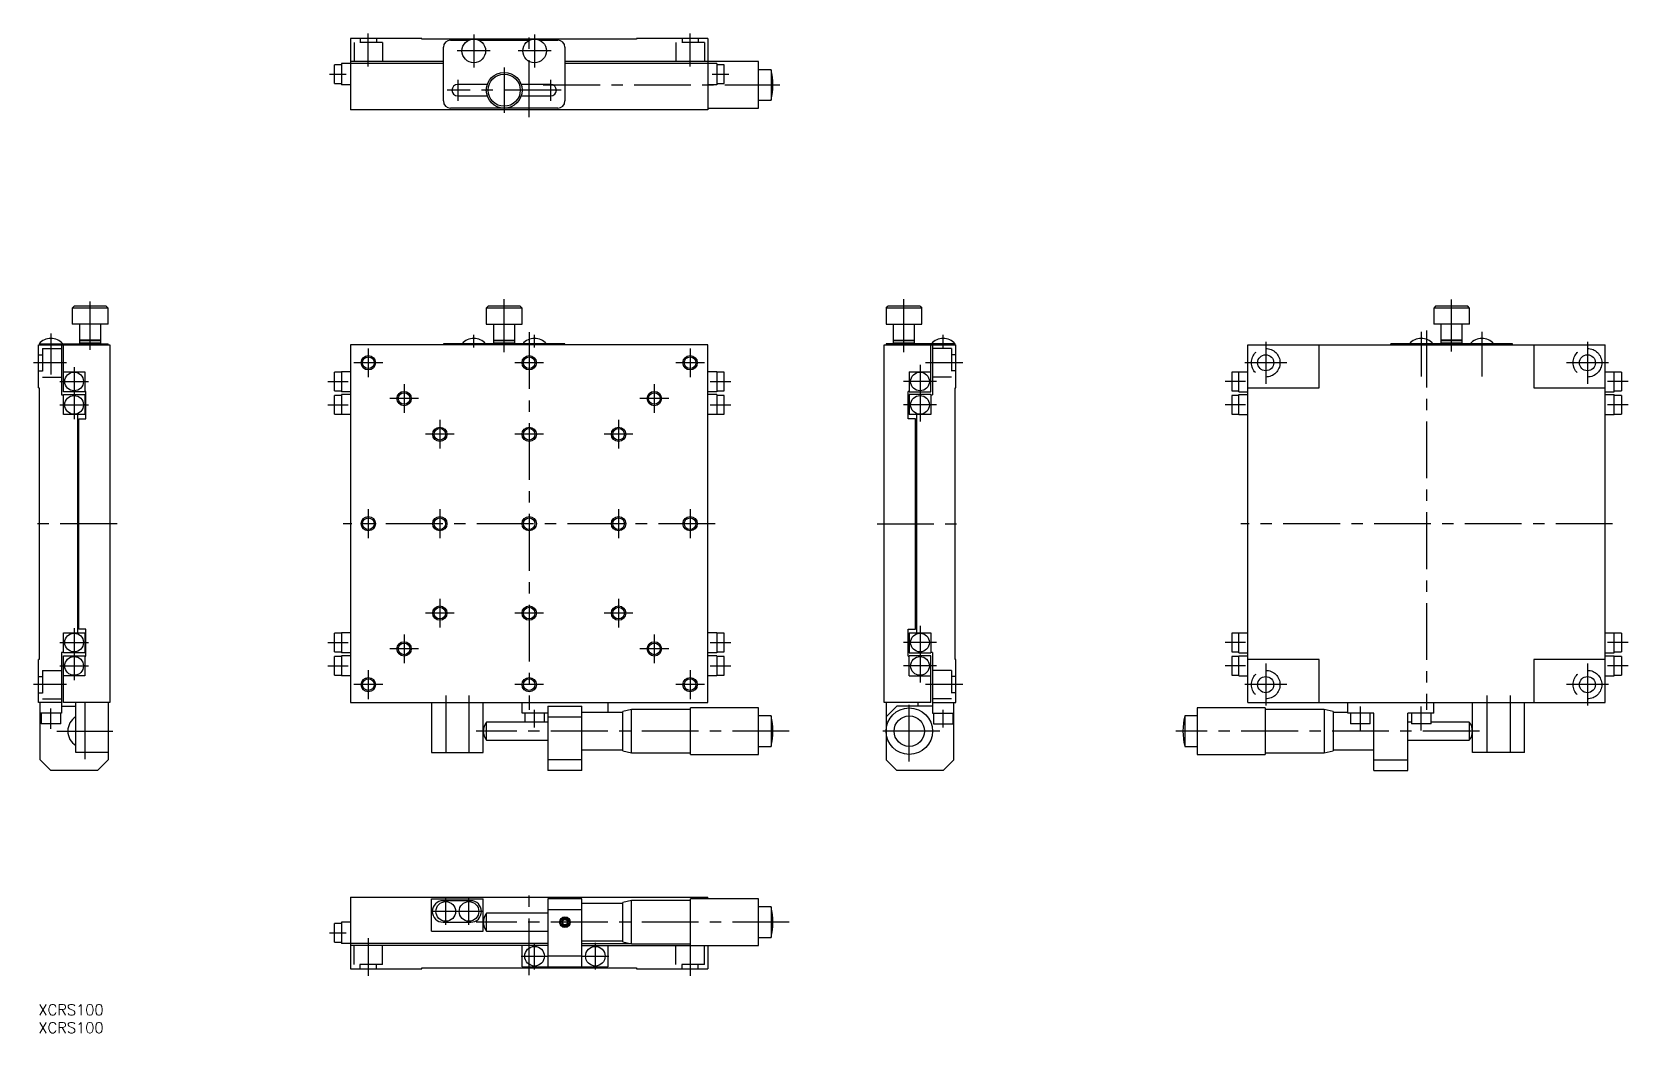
# Model space of a CAD drawing. Extents: x -2 to 445, y -8 to 272.
import ezdxf

# ---------------------------------------------------------------- set-up
doc = ezdxf.new("R2010")
doc.units = 0
doc.header["$LTSCALE"] = 0.5
doc.linetypes.add('CENTER', pattern=[50.8, 31.75, -6.35, 6.35, -6.35])
doc.linetypes.add('DASHED', pattern=[19.05, 12.7, -6.35])
for name, color, linetype in [('MSM_CENTER', 1, 'CENTER'), ('MSM_CONTINUOUS', 7, 'CONTINUOUS'), ('MSM_DASHED', 4, 'DASHED'), ('MSM_NARROW', 5, 'CONTINUOUS'), ('MSM_PART_NUMBER', 7, 'CONTINUOUS')]:
    doc.layers.add(name, color=color, linetype=linetype)
doc.styles.get("Standard").update_dxf_attribs({"font": 'txt.shx', "height": 3, "bigfont": 'bigfont.shx'})

# ---------------------------------------------------------------- blocks, each defined once
blk = doc.blocks.new('*U2')
at = {"layer": 'MSM_PART_NUMBER'}
blk.add_text('XCRS100', height=3, dxfattribs=at).set_placement((0, -3))
blk = doc.blocks.new('*U3')
at = {"layer": 'MSM_PART_NUMBER'}
blk.add_text('XCRS100', height=3, dxfattribs=at).set_placement((0, -8))

msp = doc.modelspace()

# ---------------------------------------------------------------- linework, layer by layer
at = {"layer": 'MSM_CENTER'}
for p, q in [((92.3, 262.3), (92.3, 271.44)), ((121.8, 271.24), (121.8, 262)), ((137.3, 248.12), (137.3, 271.92)), ((138.8, 271.24), (138.8, 262)), ((182.3, 262.3), (182.3, 271.44)), ((126.42, 266.62), (117.18, 266.62)), ((143.42, 266.62), (134.18, 266.62)), ((81.48, 260.12), (86.12, 260.12)), ((130.3, 261.94), (130.3, 249.3)), ((188.48, 260.12), (193.12, 260.12)), ((146.22, 255.62), (114.38, 255.62)), ((117.3, 258.54), (117.3, 252.7)), ((141.23, 257.12), (207.45, 257.12)), ((143.3, 258.54), (143.3, 252.7)), ((14.5, 183.06), (14.5, 196.59)), ((130.3, 182.42), (130.3, 197.22)), ((242.12, 182.42), (242.12, 197.22)), ((395.31, 182.56), (395.31, 197.09)), ((3.5, 187.59), (3.5, 176.1)), ((137.3, 187.96), (137.3, 82.42)), ((386.81, 188.09), (386.81, 175.6)), ((388.31, 188.42), (388.31, 82.42)), ((403.81, 188.09), (403.81, 175.6)), ((92.3, 183.45), (92.3, 175.4)), ((121.8, 183.72), (121.8, 187.23)), ((138.8, 183.72), (138.8, 187.23)), ((182.3, 183.45), (182.3, 175.4)), ((253.12, 183.72), (253.12, 187.23)), ((343.31, 185.29), (343.31, 173.56)), ((433.31, 185.29), (433.31, 173.56)), ((7.87, 179.42), (-1.37, 179.42)), ((96.32, 179.42), (88.27, 179.42)), ((141.32, 179.42), (133.27, 179.42)), ((186.32, 179.42), (178.27, 179.42)), ((246.62, 178.82), (246.62, 163.03)), ((258.62, 179.42), (248.12, 179.42)), ((349.18, 179.42), (337.44, 179.42)), ((439.18, 179.42), (427.44, 179.42)), ((6.01, 174.19), (13.99, 174.19)), ((10, 178.19), (10, 163.66)), ((80.93, 174.19), (86.66, 174.19)), ((187.93, 174.19), (193.66, 174.19)), ((251.24, 174.19), (241.99, 174.19)), ((337.68, 174.19), (331.94, 174.19)), ((444.68, 174.19), (438.94, 174.19)), ((102.3, 173.45), (102.3, 165.4)), ((172.3, 173.45), (172.3, 165.4)), ((6.01, 167.65), (13.99, 167.65)), ((80.93, 167.65), (86.66, 167.65)), ((106.32, 169.42), (98.27, 169.42)), ((176.32, 169.42), (168.27, 169.42)), ((187.93, 167.65), (193.66, 167.65)), ((251.24, 167.65), (241.99, 167.65)), ((337.68, 167.65), (331.94, 167.65)), ((444.68, 167.65), (438.94, 167.65)), ((112.3, 163.45), (112.3, 155.4)), ((162.3, 163.45), (162.3, 155.4)), ((116.32, 159.42), (108.27, 159.42)), ((141.32, 159.42), (133.27, 159.42)), ((166.32, 159.42), (158.27, 159.42)), ((92.3, 138.45), (92.3, 130.4)), ((112.3, 138.45), (112.3, 130.4)), ((162.3, 138.45), (162.3, 130.4)), ((182.3, 138.45), (182.3, 130.4)), ((22, 134.42), (-1.8, 134.42)), ((189.3, 134.42), (85.3, 134.42)), ((234.62, 134.42), (258.42, 134.42)), ((440.31, 134.42), (336.31, 134.42)), ((112.3, 113.45), (112.3, 105.4)), ((162.3, 113.45), (162.3, 105.4)), ((116.32, 109.42), (108.27, 109.42)), ((141.32, 109.42), (133.27, 109.42)), ((166.32, 109.42), (158.27, 109.42)), ((10, 105.19), (10, 90.66)), ((102.3, 103.45), (102.3, 95.4)), ((172.3, 103.45), (172.3, 95.4)), ((246.62, 105.82), (246.62, 90.03)), ((6.01, 101.19), (13.99, 101.19)), ((80.93, 101.19), (86.66, 101.19)), ((106.32, 99.42), (98.27, 99.42)), ((176.32, 99.42), (168.27, 99.42)), ((187.93, 101.19), (193.66, 101.19)), ((251.24, 101.19), (241.99, 101.19)), ((337.68, 101.19), (331.94, 101.19)), ((444.68, 101.19), (438.94, 101.19)), ((6.01, 94.65), (13.99, 94.65)), ((80.93, 94.65), (86.66, 94.65)), ((187.93, 94.65), (193.66, 94.65)), ((251.24, 94.65), (241.99, 94.65)), ((337.68, 94.65), (331.94, 94.65)), ((343.31, 95.29), (343.31, 83.56)), ((433.31, 95.29), (433.31, 83.56)), ((444.68, 94.65), (438.94, 94.65)), ((7.87, 89.42), (-1.37, 89.42)), ((96.32, 89.42), (88.27, 89.42)), ((92.3, 93.45), (92.3, 85.4)), ((141.32, 89.42), (133.27, 89.42)), ((186.32, 89.42), (178.27, 89.42)), ((182.3, 93.45), (182.3, 85.4)), ((258.62, 89.42), (248.12, 89.42)), ((349.18, 89.42), (337.44, 89.42)), ((439.18, 89.42), (427.44, 89.42)), ((113.95, 86.42), (113.95, 68.42)), ((120.45, 86.42), (120.45, 68.42)), ((243.62, 67.92), (243.62, 84.92)), ((405.16, 86.42), (405.16, 68.42)), ((411.66, 86.42), (411.66, 68.42)), ((3.5, 77.06), (3.5, 82.79)), ((13, 84.29), (13, 68.56)), ((138.8, 77.42), (138.8, 82.42)), ((253.12, 77.42), (253.12, 82.42)), ((369.81, 76.56), (369.81, 83.29)), ((386.81, 76.56), (386.81, 83.29)), ((5.13, 76.42), (20.87, 76.42)), ((210.05, 76.42), (122.45, 76.42)), ((252.12, 76.42), (235.12, 76.42)), ((403.16, 76.42), (318.16, 76.42)), ((137.3, 8.2), (137.3, 32)), ((113.95, 22.25), (113.95, 29.75)), ((120.45, 22.25), (120.45, 29.75)), ((124.45, 26), (109.95, 26)), ((210.05, 23), (122.45, 23)), ((81.48, 20), (86.12, 20)), ((92.3, 18.5), (92.3, 8)), ((182.3, 18.5), (182.3, 8)), ((135.05, 13.5), (142.55, 13.5)), ((138.8, 9.75), (138.8, 17.25)), ((152.05, 13.5), (159.55, 13.5)), ((155.8, 9.75), (155.8, 17.25))]:
    msp.add_line(p, q, dxfattribs=at)
at = {"layer": 'MSM_CONTINUOUS'}
for p, q in [((107.3, 270.12), (87.3, 270.12)), ((87.3, 270.12), (87.3, 250.12)), ((107.3, 269.92), (107.3, 270.12)), ((167.3, 269.92), (107.3, 269.92)), ((115.3, 269.62), (120.42, 269.62)), ((123.17, 269.62), (137.42, 269.62)), ((140.17, 269.62), (145.3, 269.62)), ((187.3, 270.12), (167.3, 270.12)), ((167.3, 270.12), (167.3, 269.92)), ((187.3, 270.12), (187.3, 250.12)), ((113.3, 263.62), (87.3, 263.62)), ((113.3, 252.62), (113.3, 267.62)), ((147.3, 267.62), (147.3, 252.62)), ((201.45, 263.62), (147.3, 263.62)), ((201.45, 250.62), (201.45, 263.62)), ((84.8, 262.74), (82.8, 262.74)), ((82.8, 257.49), (82.8, 262.74)), ((113.3, 263.12), (84.8, 263.12)), ((84.8, 263.12), (84.8, 257.12)), ((189.8, 263.12), (147.3, 263.12)), ((189.8, 263.12), (189.8, 257.12)), ((191.8, 262.74), (189.8, 262.74)), ((191.8, 257.49), (191.8, 262.74)), ((204.95, 261.37), (201.45, 261.37)), ((204.95, 261.37), (204.95, 252.87)), ((82.8, 257.49), (84.8, 257.49)), ((87.3, 257.12), (84.8, 257.12)), ((125.56, 257.22), (117.3, 257.22)), ((143.3, 257.22), (135.03, 257.22)), ((189.8, 257.12), (187.3, 257.12)), ((189.8, 257.49), (191.8, 257.49)), ((187.3, 250.12), (87.3, 250.12)), ((145.3, 250.62), (115.3, 250.62)), ((117.3, 254.02), (125.56, 254.02)), ((135.03, 254.02), (143.3, 254.02)), ((187.3, 250.62), (201.45, 250.62)), ((201.45, 252.87), (204.95, 252.87)), ((10, 195.22), (9.5, 194.72)), ((9.5, 194.72), (9.5, 190.22)), ((19.5, 194.72), (9.5, 194.72)), ((19, 195.22), (10, 195.22)), ((19.5, 194.72), (19, 195.22)), ((19.5, 190.22), (19.5, 194.72)), ((125.3, 194.72), (125.8, 195.22)), ((125.3, 194.72), (125.3, 190.22)), ((135.3, 194.72), (125.3, 194.72)), ((134.8, 195.22), (125.8, 195.22)), ((134.8, 195.22), (135.3, 194.72)), ((135.3, 190.22), (135.3, 194.72)), ((237.12, 194.72), (237.62, 195.22)), ((237.12, 194.72), (237.12, 190.22)), ((247.12, 194.72), (237.12, 194.72)), ((246.62, 195.22), (237.62, 195.22)), ((246.62, 195.22), (247.12, 194.72)), ((247.12, 190.22), (247.12, 194.72)), ((390.81, 195.22), (390.31, 194.72)), ((390.31, 194.72), (390.31, 190.22)), ((400.31, 194.72), (390.31, 194.72)), ((399.81, 195.22), (390.81, 195.22)), ((400.31, 194.72), (399.81, 195.22)), ((400.31, 190.22), (400.31, 194.72)), ((19.5, 190.22), (9.5, 190.22)), ((11.5, 190.22), (11.5, 185.72)), ((17.5, 185.72), (17.5, 190.22)), ((125.3, 190.22), (135.3, 190.22)), ((127.3, 190.22), (127.3, 185.72)), ((133.3, 185.72), (133.3, 190.22)), ((237.12, 190.22), (247.12, 190.22)), ((239.12, 190.22), (239.12, 185.72)), ((245.12, 185.72), (245.12, 190.22)), ((400.31, 190.22), (390.31, 190.22)), ((392.31, 190.22), (392.31, 185.72)), ((398.31, 185.72), (398.31, 190.22)), ((0, 172.42), (0, 184.42)), ((0, 184.42), (20, 184.42)), ((0.2, 184.72), (19.5, 184.72)), ((0.5, 184.42), (0.5, 184.72)), ((6.5, 184.42), (6.5, 170.42)), ((7, 171.32), (7, 184.42)), ((11.7, 185.72), (11.5, 185.52)), ((17.5, 185.72), (11.5, 185.72)), ((11.5, 185.52), (11.5, 184.92)), ((17.5, 185.52), (11.5, 185.52)), ((11.5, 184.92), (11.7, 184.72)), ((17.5, 184.92), (11.5, 184.92)), ((17.5, 185.52), (17.3, 185.72)), ((17.3, 184.72), (17.5, 184.92)), ((17.5, 184.92), (17.5, 185.52)), ((19.5, 184.42), (19.5, 184.72)), ((20, 184.42), (20, 84.42)), ((187.3, 184.42), (87.3, 184.42)), ((87.3, 184.42), (87.3, 84.42)), ((113.3, 184.72), (113.3, 184.42)), ((147.3, 184.72), (113.3, 184.72)), ((127.5, 185.72), (127.3, 185.52)), ((127.3, 185.72), (133.3, 185.72)), ((127.3, 185.52), (127.3, 184.92)), ((133.3, 185.52), (127.3, 185.52)), ((127.3, 184.92), (127.5, 184.72)), ((133.3, 184.92), (127.3, 184.92)), ((133.3, 185.52), (133.1, 185.72)), ((133.1, 184.72), (133.3, 184.92)), ((133.3, 184.92), (133.3, 185.52)), ((147.3, 184.42), (147.3, 184.72)), ((187.3, 84.42), (187.3, 184.42)), ((236.62, 84.42), (236.62, 184.42)), ((236.62, 184.42), (256.62, 184.42)), ((237.12, 184.72), (237.12, 184.42)), ((256.42, 184.72), (237.12, 184.72)), ((239.32, 185.72), (239.12, 185.52)), ((239.12, 185.72), (245.12, 185.72)), ((239.12, 185.52), (239.12, 184.92)), ((245.12, 185.52), (239.12, 185.52)), ((239.12, 184.92), (239.32, 184.72)), ((245.12, 184.92), (239.12, 184.92)), ((245.12, 185.52), (244.92, 185.72)), ((244.92, 184.72), (245.12, 184.92)), ((245.12, 184.92), (245.12, 185.52)), ((249.62, 171.32), (249.62, 184.42)), ((250.12, 184.42), (250.12, 170.42)), ((256.12, 184.42), (256.12, 184.72)), ((256.62, 172.42), (256.62, 184.42)), ((338.31, 184.42), (438.31, 184.42)), ((338.31, 84.42), (338.31, 184.42)), ((358.31, 172.42), (358.31, 184.42)), ((378.31, 184.42), (378.31, 184.72)), ((412.31, 184.72), (378.31, 184.72)), ((392.51, 185.72), (392.31, 185.52)), ((398.31, 185.72), (392.31, 185.72)), ((392.31, 185.52), (392.31, 184.92)), ((398.31, 185.52), (392.31, 185.52)), ((392.31, 184.92), (392.51, 184.72)), ((398.31, 184.92), (392.31, 184.92)), ((398.31, 185.52), (398.11, 185.72)), ((398.11, 184.72), (398.31, 184.92)), ((398.31, 184.92), (398.31, 185.52)), ((412.31, 184.42), (412.31, 184.72)), ((418.31, 184.42), (418.31, 172.42)), ((438.31, 84.42), (438.31, 184.42)), ((7, 176.92), (13, 176.92)), ((13, 176.92), (13, 171.32)), ((84.8, 176.82), (82.8, 176.82)), ((82.8, 171.57), (82.8, 176.82)), ((84.8, 176.92), (84.8, 171.32)), ((87.3, 176.92), (84.8, 176.92)), ((189.8, 176.92), (187.3, 176.92)), ((189.8, 176.92), (189.8, 171.32)), ((191.8, 176.82), (189.8, 176.82)), ((191.8, 171.57), (191.8, 176.82)), ((243.62, 176.92), (249.62, 176.92)), ((243.62, 176.92), (243.62, 171.32)), ((335.81, 176.82), (333.81, 176.82)), ((333.81, 176.82), (333.81, 171.57)), ((335.81, 171.32), (335.81, 176.92)), ((335.81, 176.92), (338.31, 176.92)), ((438.31, 176.92), (440.81, 176.92)), ((440.81, 171.32), (440.81, 176.92)), ((442.81, 176.82), (440.81, 176.82)), ((442.81, 176.82), (442.81, 171.57)), ((0, 172.42), (0.2, 172.42)), ((0.2, 172.42), (0.2, 96.42)), ((6.5, 170.42), (7, 170.42)), ((13, 171.32), (7, 171.32)), ((7, 170.52), (13, 170.52)), ((7, 164.92), (7, 170.52)), ((13.3, 171.42), (13, 171.42)), ((13, 170.52), (13, 164.92)), ((13.3, 163.72), (13.3, 171.42)), ((82.8, 171.57), (84.8, 171.57)), ((84.8, 170.28), (82.8, 170.28)), ((82.8, 165.03), (82.8, 170.28)), ((87.3, 171.32), (84.8, 171.32)), ((84.8, 170.52), (84.8, 164.92)), ((87.3, 170.52), (84.8, 170.52)), ((189.8, 171.32), (187.3, 171.32)), ((189.8, 170.52), (187.3, 170.52)), ((189.8, 171.57), (191.8, 171.57)), ((189.8, 170.52), (189.8, 164.92)), ((191.8, 170.28), (189.8, 170.28)), ((191.8, 165.03), (191.8, 170.28)), ((243.62, 171.42), (243.32, 171.42)), ((243.32, 163.72), (243.32, 171.42)), ((243.62, 171.32), (249.62, 171.32)), ((243.62, 170.52), (243.62, 164.92)), ((249.62, 170.52), (243.62, 170.52)), ((249.62, 170.52), (249.62, 164.92)), ((249.62, 170.42), (250.12, 170.42)), ((256.42, 172.42), (256.62, 172.42)), ((256.42, 96.42), (256.42, 172.42)), ((333.81, 171.57), (335.81, 171.57)), ((335.81, 170.28), (333.81, 170.28)), ((333.81, 170.28), (333.81, 165.03)), ((335.81, 171.32), (338.31, 171.32)), ((335.81, 164.92), (335.81, 170.52)), ((335.81, 170.52), (338.31, 170.52)), ((338.31, 172.42), (358.31, 172.42)), ((418.31, 172.42), (438.31, 172.42)), ((438.31, 171.32), (440.81, 171.32)), ((438.31, 170.52), (440.81, 170.52)), ((440.81, 171.57), (442.81, 171.57)), ((440.81, 164.92), (440.81, 170.52)), ((442.81, 170.28), (440.81, 170.28)), ((442.81, 170.28), (442.81, 165.03)), ((13, 164.92), (7, 164.92)), ((11, 103.92), (11, 164.92)), ((11.3, 163.72), (13.3, 163.72)), ((11.3, 104.92), (11.3, 163.72)), ((82.8, 165.03), (84.8, 165.03)), ((87.3, 164.92), (84.8, 164.92)), ((189.8, 164.92), (187.3, 164.92)), ((189.8, 165.03), (191.8, 165.03)), ((245.32, 163.72), (243.32, 163.72)), ((249.62, 164.92), (243.62, 164.92)), ((245.32, 104.92), (245.32, 163.72)), ((245.62, 164.92), (245.62, 103.92)), ((333.81, 165.03), (335.81, 165.03)), ((335.81, 164.92), (338.31, 164.92)), ((438.31, 164.92), (440.81, 164.92)), ((440.81, 165.03), (442.81, 165.03)), ((7, 103.92), (13, 103.92)), ((7, 98.32), (7, 103.92)), ((13.3, 104.92), (11.3, 104.92)), ((13, 103.92), (13, 98.32)), ((13.3, 97.42), (13.3, 104.92)), ((84.8, 103.82), (82.8, 103.82)), ((82.8, 98.57), (82.8, 103.82)), ((84.8, 103.92), (84.8, 98.32)), ((87.3, 103.92), (84.8, 103.92)), ((189.8, 103.92), (187.3, 103.92)), ((189.8, 103.92), (189.8, 98.32)), ((191.8, 103.82), (189.8, 103.82)), ((191.8, 98.57), (191.8, 103.82)), ((243.32, 104.92), (245.32, 104.92)), ((243.32, 97.42), (243.32, 104.92)), ((243.62, 103.92), (243.62, 98.32)), ((243.62, 103.92), (249.62, 103.92)), ((249.62, 103.92), (249.62, 98.32)), ((335.81, 103.82), (333.81, 103.82)), ((333.81, 103.82), (333.81, 98.57)), ((335.81, 98.32), (335.81, 103.92)), ((335.81, 103.92), (338.31, 103.92)), ((438.31, 103.92), (440.81, 103.92)), ((440.81, 98.32), (440.81, 103.92)), ((442.81, 103.82), (440.81, 103.82)), ((442.81, 103.82), (442.81, 98.57)), ((7, 98.42), (6.5, 98.42)), ((6.5, 98.42), (6.5, 81.42)), ((13, 98.32), (7, 98.32)), ((82.8, 98.57), (84.8, 98.57)), ((87.3, 98.32), (84.8, 98.32)), ((189.8, 98.32), (187.3, 98.32)), ((189.8, 98.57), (191.8, 98.57)), ((243.62, 98.32), (249.62, 98.32)), ((250.12, 98.42), (249.62, 98.42)), ((250.12, 98.42), (250.12, 81.42)), ((333.81, 98.57), (335.81, 98.57)), ((335.81, 98.32), (338.31, 98.32)), ((438.31, 98.32), (440.81, 98.32)), ((440.81, 98.57), (442.81, 98.57)), ((0, 84.42), (0, 96.42)), ((0.2, 96.42), (0, 96.42)), ((7, 84.42), (7, 97.52)), ((7, 97.52), (13, 97.52)), ((13, 97.52), (13, 91.92)), ((13, 97.42), (13.3, 97.42)), ((84.8, 97.28), (82.8, 97.28)), ((82.8, 92.03), (82.8, 97.28)), ((84.8, 97.52), (84.8, 91.92)), ((87.3, 97.52), (84.8, 97.52)), ((189.8, 97.52), (187.3, 97.52)), ((189.8, 97.52), (189.8, 91.92)), ((191.8, 97.28), (189.8, 97.28)), ((191.8, 92.03), (191.8, 97.28)), ((243.32, 97.42), (243.62, 97.42)), ((243.62, 91.92), (243.62, 97.52)), ((249.62, 97.52), (243.62, 97.52)), ((249.62, 84.42), (249.62, 97.52)), ((256.62, 96.42), (256.42, 96.42)), ((256.62, 84.42), (256.62, 96.42)), ((335.81, 97.28), (333.81, 97.28)), ((333.81, 97.28), (333.81, 92.03)), ((335.81, 91.92), (335.81, 97.52)), ((335.81, 97.52), (338.31, 97.52)), ((358.31, 96.42), (338.31, 96.42)), ((358.31, 84.42), (358.31, 96.42)), ((438.31, 96.42), (418.31, 96.42)), ((418.31, 96.42), (418.31, 84.42)), ((438.31, 97.52), (440.81, 97.52)), ((440.81, 91.92), (440.81, 97.52)), ((442.81, 97.28), (440.81, 97.28)), ((442.81, 97.28), (442.81, 92.03)), ((13, 91.92), (7, 91.92)), ((82.8, 92.03), (84.8, 92.03)), ((87.3, 91.92), (84.8, 91.92)), ((189.8, 91.92), (187.3, 91.92)), ((189.8, 92.03), (191.8, 92.03)), ((243.62, 91.92), (249.62, 91.92)), ((333.81, 92.03), (335.81, 92.03)), ((335.81, 91.92), (338.31, 91.92)), ((438.31, 91.92), (440.81, 91.92)), ((440.81, 92.03), (442.81, 92.03)), ((6.5, 84.42), (0, 84.42)), ((0.5, 68.42), (0.5, 84.42)), ((6.5, 81.42), (0.5, 81.42)), ((0.75, 81.42), (0.75, 78.42)), ((6.25, 78.42), (6.25, 81.42)), ((6.5, 83.42), (10.5, 83.42)), ((20, 84.42), (7, 84.42)), ((10.5, 70.42), (10.5, 84.42)), ((19.5, 84.42), (19.5, 68.42)), ((87.3, 84.42), (187.3, 84.42)), ((109.95, 84.42), (109.95, 70.42)), ((124.45, 70.42), (124.45, 84.42)), ((135.3, 81.42), (135.3, 84.42)), ((142.55, 81.42), (135.3, 81.42)), ((136.05, 81.42), (136.05, 78.92)), ((141.55, 78.92), (141.55, 81.42)), ((142.55, 83.42), (152.05, 83.42)), ((142.55, 83.42), (142.55, 65.42)), ((142.55, 80.42), (152.05, 80.42)), ((152.05, 65.42), (152.05, 83.42)), ((163.45, 81.67), (152.05, 81.67)), ((159.3, 84.42), (159.3, 81.67)), ((165.95, 82.47), (163.45, 81.92)), ((163.45, 70.92), (163.45, 81.92)), ((182.45, 82.47), (165.95, 82.47)), ((165.95, 70.37), (165.95, 82.47)), ((201.45, 82.92), (182.45, 82.92)), ((182.45, 69.92), (182.45, 82.92)), ((201.45, 69.92), (201.45, 82.92)), ((204.95, 80.67), (201.45, 80.67)), ((204.95, 80.67), (204.95, 72.17)), ((249.62, 84.42), (236.62, 84.42)), ((237.12, 84.42), (237.12, 68.42)), ((240.12, 83.42), (237.12, 80.42)), ((250.12, 83.42), (240.12, 83.42)), ((246.12, 83.42), (246.12, 84.42)), ((250.12, 84.42), (256.62, 84.42)), ((250.12, 81.42), (256.12, 81.42)), ((250.37, 81.42), (250.37, 78.42)), ((255.87, 78.42), (255.87, 81.42)), ((256.12, 68.42), (256.12, 84.42)), ((324.16, 80.67), (320.66, 80.67)), ((320.66, 80.67), (320.66, 72.17)), ((343.16, 82.92), (324.16, 82.92)), ((324.16, 82.92), (324.16, 69.92)), ((338.31, 84.42), (438.31, 84.42)), ((343.16, 82.92), (343.16, 69.92)), ((359.66, 82.47), (343.16, 82.47)), ((362.16, 81.92), (359.66, 82.47)), ((359.66, 82.47), (359.66, 70.37)), ((362.16, 81.92), (362.16, 70.92)), ((366.31, 81.67), (362.16, 81.67)), ((366.31, 81.42), (366.31, 84.42)), ((373.56, 81.42), (366.31, 81.42)), ((367.06, 81.42), (367.06, 78.42)), ((372.56, 78.42), (372.56, 81.42)), ((373.56, 65.42), (373.56, 81.42)), ((390.31, 81.42), (383.06, 81.42)), ((383.06, 65.42), (383.06, 81.42)), ((384.06, 81.42), (384.06, 78.42)), ((389.56, 78.42), (389.56, 81.42)), ((390.31, 81.42), (390.31, 84.42)), ((401.16, 70.42), (401.16, 84.42)), ((415.66, 70.42), (415.66, 84.42)), ((6.25, 78.42), (0.75, 78.42)), ((142.55, 78.92), (125.35, 78.92)), ((125.35, 73.92), (125.35, 78.92)), ((250.37, 78.42), (255.87, 78.42)), ((372.56, 78.42), (367.06, 78.42)), ((384.06, 78.92), (383.06, 78.92)), ((389.56, 78.42), (384.06, 78.42)), ((400.26, 78.92), (389.56, 78.92)), ((400.26, 78.92), (400.26, 73.92)), ((125.35, 73.92), (142.55, 73.92)), ((201.45, 72.17), (204.95, 72.17)), ((320.66, 72.17), (324.16, 72.17)), ((383.06, 73.92), (400.26, 73.92)), ((3.5, 65.42), (0.5, 68.42)), ((19.5, 70.42), (10.5, 70.42)), ((19.5, 68.42), (16.5, 65.42)), ((109.95, 70.42), (124.45, 70.42)), ((152.05, 68.42), (142.55, 68.42)), ((152.05, 71.17), (163.45, 71.17)), ((163.45, 70.92), (165.95, 70.37)), ((165.95, 70.37), (182.45, 70.37)), ((182.45, 69.92), (201.45, 69.92)), ((240.12, 65.42), (237.12, 68.42)), ((256.12, 68.42), (253.12, 65.42)), ((324.16, 69.92), (343.16, 69.92)), ((343.16, 70.37), (359.66, 70.37)), ((359.66, 70.37), (362.16, 70.92)), ((362.16, 71.17), (373.56, 71.17)), ((373.56, 68.42), (383.06, 68.42)), ((415.66, 70.42), (401.16, 70.42)), ((16.5, 65.42), (3.5, 65.42)), ((152.05, 65.42), (142.55, 65.42)), ((253.12, 65.42), (240.12, 65.42)), ((373.56, 65.42), (383.06, 65.42)), ((87.3, 30), (187.3, 30)), ((87.3, 30), (87.3, 10)), ((109.95, 29.5), (124.45, 29.5)), ((109.95, 20.5), (109.95, 29.5)), ((120.95, 29), (113.2, 29)), ((124.45, 20.5), (124.45, 29.5)), ((142.55, 29.5), (142.55, 10.5)), ((152.05, 29.5), (142.55, 29.5)), ((152.05, 10.5), (152.05, 29.5)), ((163.45, 28.25), (152.05, 28.25)), ((165.95, 29.05), (163.45, 28.5)), ((163.45, 17.5), (163.45, 28.5)), ((182.45, 29.05), (165.95, 29.05)), ((165.95, 16.95), (165.95, 29.05)), ((201.45, 29.5), (182.45, 29.5)), ((182.45, 16.5), (182.45, 29.5)), ((187.3, 29.5), (187.3, 30)), ((201.45, 16.5), (201.45, 29.5)), ((204.95, 27.25), (201.45, 27.25)), ((204.95, 27.25), (204.95, 18.75)), ((84.8, 22.63), (82.8, 22.63)), ((82.8, 17.38), (82.8, 22.63)), ((84.8, 23), (84.8, 17)), ((87.3, 23), (84.8, 23)), ((113.2, 23), (120.95, 23)), ((142.55, 25.5), (125.35, 25.5)), ((125.35, 20.5), (125.35, 25.5)), ((152.05, 26.5), (142.55, 26.5)), ((146.86, 23.75), (146.43, 23)), ((146.43, 23), (146.86, 22.25)), ((147.73, 23.75), (146.86, 23.75)), ((148.16, 23), (147.73, 23.75)), ((147.73, 22.25), (148.16, 23)), ((109.95, 20.5), (124.45, 20.5)), ((125.35, 20.5), (142.55, 20.5)), ((146.86, 22.25), (147.73, 22.25)), ((201.45, 18.75), (204.95, 18.75)), ((82.8, 17.38), (84.8, 17.38)), ((142.55, 17), (84.8, 17)), ((142.55, 16.5), (87.3, 16.5)), ((135.3, 10.5), (135.3, 16.5)), ((152.05, 13.5), (142.55, 13.5)), ((152.05, 17.75), (163.45, 17.75)), ((152.05, 17), (165.72, 17)), ((152.05, 16.5), (201.45, 16.5)), ((159.3, 16.5), (159.3, 10.5)), ((163.45, 17.5), (165.95, 16.95)), ((165.95, 16.95), (182.45, 16.95)), ((187.3, 16.5), (187.3, 10)), ((87.3, 10), (107.3, 10)), ((107.3, 10.2), (167.3, 10.2)), ((107.3, 10), (107.3, 10.2)), ((135.3, 10.5), (159.3, 10.5)), ((167.3, 10.2), (167.3, 10)), ((167.3, 10), (187.3, 10))]:
    msp.add_line(p, q, dxfattribs=at)
for centre, radius in [((121.8, 266.62), 3.3), ((138.8, 266.62), 3.3), ((130.3, 255.62), 5), ((130.3, 255.62), 4.5), ((92.3, 179.42), 1.62), ((137.3, 179.42), 1.62), ((182.3, 179.42), 1.62), ((343.31, 179.42), 2.25), ((433.31, 179.42), 2.25), ((10, 174.19), 2.62), ((246.62, 174.19), 2.62), ((10, 167.65), 2.62), ((102.3, 169.42), 1.62), ((172.3, 169.42), 1.62), ((246.62, 167.65), 2.62), ((112.3, 159.42), 1.62), ((137.3, 159.42), 1.62), ((162.3, 159.42), 1.62), ((92.3, 134.42), 1.62), ((112.3, 134.42), 1.62), ((137.3, 134.42), 1.62), ((162.3, 134.42), 1.62), ((182.3, 134.42), 1.62), ((112.3, 109.42), 1.62), ((137.3, 109.42), 1.62), ((162.3, 109.42), 1.62), ((10, 101.19), 2.62), ((246.62, 101.19), 2.62), ((102.3, 99.42), 1.62), ((172.3, 99.42), 1.62), ((10, 94.65), 2.62), ((246.62, 94.65), 2.62), ((92.3, 89.42), 1.62), ((137.3, 89.42), 1.62), ((182.3, 89.42), 1.62), ((343.31, 89.42), 2.25), ((433.31, 89.42), 2.25), ((243.62, 76.42), 6.5), ((243.62, 76.42), 4.25), ((113.95, 26), 2.75), ((120.45, 26), 2.75), ((147.3, 23), 1.23), ((147.3, 23), 1.19), ((147.3, 23), 0.75), ((138.8, 13.5), 2.75), ((155.8, 13.5), 2.75)]:
    msp.add_circle(centre, radius, dxfattribs=at)
for centre, radius, start, end in [((115.3, 267.62), 2, 90, 180), ((145.3, 267.62), 2, 0, 90), ((187.13, 257.12), 18.31, 346.5803, 13.4197), ((117.3, 255.62), 1.6, 90, 270), ((143.3, 255.62), 1.6, 270, 90), ((115.3, 252.62), 2, 180, 270), ((145.3, 252.62), 2, 270, 0), ((3.5, 181.84), 4.38, 41.1121, 138.8879), ((121.8, 181.85), 4.37, 41.0348, 138.9652), ((138.8, 181.85), 4.37, 41.0348, 138.9652), ((253.12, 181.85), 4.37, 41.0348, 138.9652), ((386.81, 181.84), 4.38, 41.1121, 138.8879), ((403.81, 181.84), 4.38, 41.1121, 138.8879), ((13, 76.42), 4.75, 121.7569, 238.2431), ((187.13, 76.42), 18.31, 346.5803, 13.4197), ((338.47, 76.42), 18.31, 166.5803, 193.4197), ((128.37, 76.42), 3.92, 140.4022, 219.5978), ((397.24, 76.42), 3.92, 320.4022, 39.5978), ((113.2, 26), 3, 90, 270), ((120.95, 26), 3, 270, 90), ((187.13, 23), 18.31, 346.5803, 13.4197), ((128.37, 23), 3.92, 140.4022, 219.5978)]:
    msp.add_arc(centre, radius, start, end, dxfattribs=at)
at = {"layer": 'MSM_DASHED'}
for p, q in [((88.3, 268.92), (88.3, 263.62)), ((96.3, 268.92), (88.3, 268.92)), ((90.05, 270.12), (90.05, 268.92)), ((94.55, 270.12), (94.55, 268.92)), ((96.3, 268.92), (96.3, 263.62)), ((178.3, 268.92), (178.3, 263.62)), ((186.3, 268.92), (178.3, 268.92)), ((180.05, 270.12), (180.05, 268.92)), ((184.55, 270.12), (184.55, 268.92)), ((186.3, 268.92), (186.3, 263.62)), ((1.2, 183.42), (6.5, 183.42)), ((1.2, 183.42), (1.2, 175.42)), ((255.42, 183.42), (250.12, 183.42)), ((255.42, 183.42), (255.42, 175.42)), ((0, 181.67), (1.2, 181.67)), ((256.62, 181.67), (255.42, 181.67)), ((0, 177.17), (1.2, 177.17)), ((1.2, 175.42), (6.5, 175.42)), ((255.42, 175.42), (250.12, 175.42)), ((256.62, 177.17), (255.42, 177.17)), ((0, 91.67), (1.2, 91.67)), ((1.2, 93.42), (6.5, 93.42)), ((1.2, 93.42), (1.2, 85.42)), ((255.42, 93.42), (250.12, 93.42)), ((255.42, 93.42), (255.42, 85.42)), ((256.62, 91.67), (255.42, 91.67)), ((0, 87.17), (1.2, 87.17)), ((1.2, 85.42), (6.5, 85.42)), ((255.42, 85.42), (250.12, 85.42)), ((256.62, 87.17), (255.42, 87.17)), ((88.3, 11.2), (88.3, 16.5)), ((96.3, 11.2), (96.3, 16.5)), ((178.3, 11.2), (178.3, 16.5)), ((186.3, 11.2), (186.3, 16.5)), ((96.3, 11.2), (88.3, 11.2)), ((90.05, 10), (90.05, 11.2)), ((94.55, 10), (94.55, 11.2)), ((186.3, 11.2), (178.3, 11.2)), ((180.05, 10), (180.05, 11.2)), ((184.55, 10), (184.55, 11.2))]:
    msp.add_line(p, q, dxfattribs=at)
for centre in [(343.31, 179.42), (433.31, 179.42), (343.31, 89.42), (433.31, 89.42)]:
    msp.add_circle(centre, 4, dxfattribs=at)
at = {"layer": 'MSM_NARROW'}
for centre, radius in [((92.3, 179.42), 2), ((137.3, 179.42), 2), ((182.3, 179.42), 2), ((102.3, 169.42), 2), ((172.3, 169.42), 2), ((112.3, 159.42), 2), ((137.3, 159.42), 2), ((162.3, 159.42), 2), ((92.3, 134.42), 2), ((112.3, 134.42), 2), ((137.3, 134.42), 2), ((162.3, 134.42), 2), ((182.3, 134.42), 2), ((112.3, 109.42), 2), ((137.3, 109.42), 2), ((162.3, 109.42), 2), ((102.3, 99.42), 2), ((172.3, 99.42), 2), ((92.3, 89.42), 2), ((137.3, 89.42), 2), ((182.3, 89.42), 2), ((147.3, 23), 1.5)]:
    msp.add_circle(centre, radius, dxfattribs=at)

# ---------------------------------------------------------------- block references
at = {"layer": 'MSM_CONTINUOUS'}
for name in ['*U2', '*U3']:
    msp.add_blockref(name, (0, 0), dxfattribs=at)

doc.saveas('drawing.dxf')
